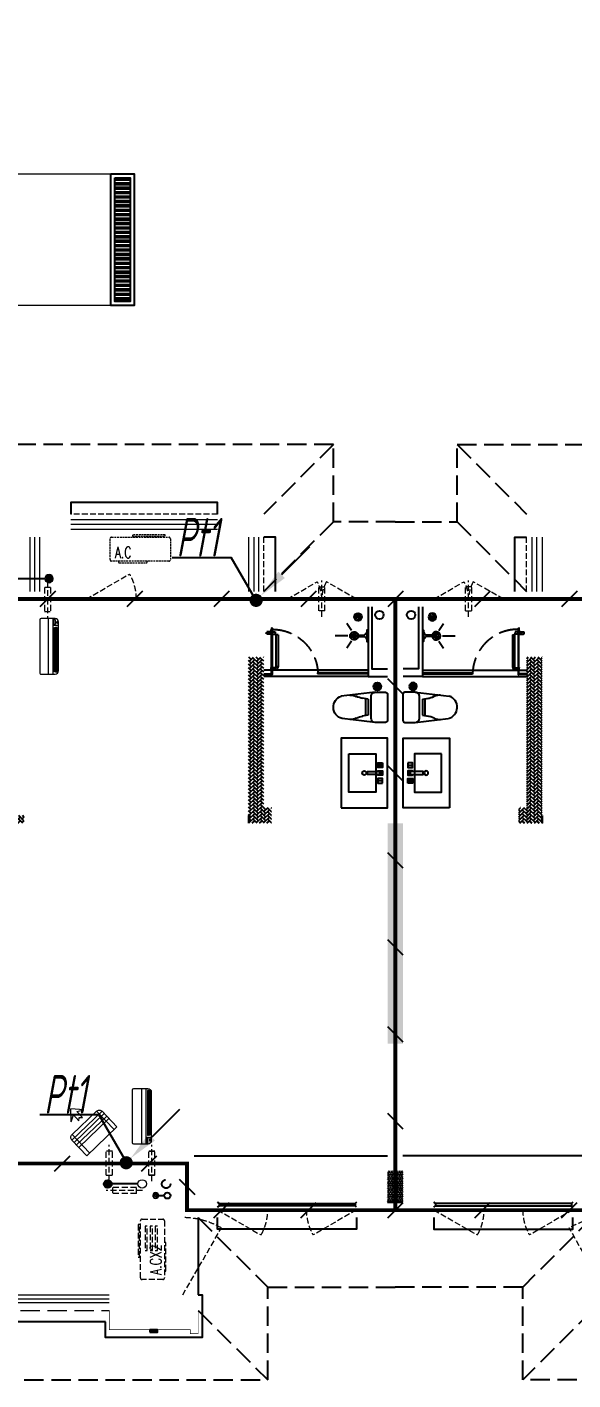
# Model space of a CAD drawing. Extents: x 2803505 to 5851001, y -1372902 to 24339.
# Drawn here: x 3360797 to 3367862, y -777762 to -760262 of the extents above; entities that cross this region are included whole.
import ezdxf
from ezdxf.enums import TextEntityAlignment as Align
from ezdxf.xclip import XClip

# ---------------------------------------------------------------- set-up
doc = ezdxf.new("R2010")
doc.units = 0
doc.header["$LTSCALE"] = 1000
doc.header["$MEASUREMENT"] = 0
doc.header["$XCLIPFRAME"] = 2
for name, pattern in [('CENTER2', [1.125, 0.75, -0.125, 0.125, -0.125]), ('DASH', [0.35, 0.25, -0.1]), ('DOTE', [2.42, 2, -0.2, 0.02, -0.2]), ('HIDDEN', [0.375, 0.25, -0.125])]:
    doc.linetypes.add(name, pattern=pattern)
doc.layers.get('0').update_dxf_attribs({"linetype": 'CONTINUOUS'})
for name, color, linetype in [('!!电气', 1, 'CONTINUOUS'), ('3-栏杆1', 252, 'CONTINUOUS'), ('3.5方案汇报，与郭总、侯月琴确定户型_t8$0$2020.03.04 -1安徽标准化洋房户型(UA）_t8_t8$0$看线', 154, 'CONTINUOUS'), ('DIM-照明', 7, 'CONTINUOUS'), ('IP-bath&kitchen-JOHNSON', 4, 'CONTINUOUS'), ('LVTRY', 252, 'CONTINUOUS'), ('LWIRE', 4, 'CONTINUOUS'), ('P-bath&kitchen-JOHNSON', 4, 'CONTINUOUS'), ('SHTLN', 4, 'CONTINUOUS'), ('VPIPE-中水', 122, 'CONTINUOUS'), ('VPIPE-凝结', 150, 'CONTINUOUS'), ('VPIPE-雨水', 4, 'DASH'), ('WIRE-接地', 2, 'CONTINUOUS'), ('保温', 6, 'CONTINUOUS'), ('卫生间', 6, 'CONTINUOUS'), ('看线', 185, 'CONTINUOUS'), ('立面', 73, 'CONTINUOUS'), ('铝合金', 144, 'CONTINUOUS')]:
    doc.layers.add(name, color=color, linetype=linetype)
for name, color, linetype, lineweight in [('DOTE', 19, 'DOTE', 9), ('EQUIP_地漏', 7, 'CONTINUOUS', 18), ('STAIR', 252, 'CONTINUOUS', 20), ('VPIPE-废水', 31, 'TG_F', 18), ('WINDOW', 146, 'CONTINUOUS', 20), ('平面-栏杆', 56, 'CONTINUOUS', 15), ('平面-看线', 252, 'CONTINUOUS', 15), ('平面-空调室内机', 176, 'CONTINUOUS', 9), ('平面-空调预留孔', 252, 'CONTINUOUS', 15)]:
    doc.layers.add(name, color=color, linetype=linetype, lineweight=lineweight)
doc.styles.add('_TCH_DIM', font='SIMPLEX', dxfattribs={"bigfont": 'GBCBIG'})
doc.styles.add('HZTXT', font='gbeitc.shx', dxfattribs={"width": 0.8, "height": 400, "bigfont": 'hztxt.shx'})
doc.styles.get("Standard").update_dxf_attribs({"font": 'gbenor.shx', "bigfont": 'gbcbig.shx'})
doc.styles.add('TG_LINETYPE', font='SIMPLEX', dxfattribs={"width": 0.8, "height": 3, "bigfont": 'HZTXT'})
doc.linetypes.add('TG_F', pattern='A,2,-0.3,["F",TG_LINETYPE,S=0.1,R=0,X=-0.23,Y=-0.15],0', length=2.3)
pattern_1 = [(45, (0, 0), (0, 47.4157523), [100.584, -33.528]), (135, (23.708, 23.708), (3e-15, 47.4157523), [100.584, -33.528])]
pattern_2 = [(90, (0, 0), (-16.49778, 1e-15), [9.525, -19.05]), (210, (0, 0), (8.24889, -14.2874966), [9.525, -19.05]), (150, (6e-16, 9.525), (-8.24889, -14.2874966), [9.525, -19.05])]

# ---------------------------------------------------------------- blocks, each defined once
blk = doc.blocks.new('A$C74D73064')
at = {"layer": 'DOTE', "color": 252}
blk.add_line((196116, 26519), (-86385, 26519), dxfattribs=at)
blk = doc.blocks.new('A$C7F3A17C0')
ref = blk.add_blockref('A$C74D73064', (61886, 6791))
XClip(ref).set_block_clipping_path([(-52083.8042452353, 10173.6344749072), (1916.1826223061, 29673.6344737304)])
blk = doc.blocks.new('rrrrrrrrrrrra')
at = {"color": 8}
for p, q in [((-112, 459), (-112, 324)), ((253, 484), (-87, 484)), ((278, 324), (278, 459)), ((-112, 324), (-64, -103)), ((-59, 271), (224, 271)), ((-21, 232), (-34, 154)), ((191, 200), (-26, 200)), ((186, 232), (-21, 232)), ((186, 232), (199, 154)), ((278, 324), (228, -116))]:
    blk.add_line(p, q, dxfattribs=at)
for centre, radius, start, end in [((-87, 459), 25, 90, 180), ((253, 459), 25, 0, 90), ((-59, 324), 53.3, 180, 270), ((224, 324), 53.3, 270, 0), ((149, -3), 224, 158.5202, 180), ((-323, 210), 294, 333.5369, 351.4828), ((488, 210), 294, 188.5172, 206.4631), ((16, -3), 224, 0, 21.4798), ((84, -64), 153, 195.0773, 340.1181)]:
    blk.add_arc(centre, radius, start, end, dxfattribs=at)
blk = doc.blocks.new('A$C1E0F638F')
for points in [[(500, 435), (500, 85), (0, 85), (0, 435)], [(270, 30), (230, 30), (230, 195), (270, 195)], [(120, 0), (180, 0), (180, 60), (120, 60)], [(147, 55), (153, 55), (153, 5), (147, 5)], [(230, 30), (270, 30), (270, 10), (230, 10)], [(380, 0), (320, 0), (320, 60), (380, 60)], [(353, 55), (347, 55), (347, 5), (353, 5)]]:
    blk.add_lwpolyline(points, close=True)
blk.add_lwpolyline([(270, 60), (280, 60), (280, 0), (220, 0), (220, 60), (230, 60)])
blk.add_circle((250, 236), 26)
blk = doc.blocks.new('$lvtry$00000171')
for p, q in [((-74, 11), (-11, 74)), ((-70, -27), (27, 70)), ((-53, -53), (53, 53)), ((-27, -70), (70, 27)), ((11, -74), (74, -11))]:
    blk.add_line(p, q)
blk.add_circle((0, 0), 75)
blk.add_point((0, 0))
blk = doc.blocks.new('A$C5DCB2F21')
at = {"layer": 'IP-bath&kitchen-JOHNSON', "color": 8}
for p, q in [((74, 0), (-74, 0)), ((-10, -174), (-10, -49)), ((11, -174), (11, -49)), ((-68, -213), (-158, -275)), ((0, -261), (0, -425)), ((68, -213), (158, -275))]:
    blk.add_line(p, q, dxfattribs=at)
blk.add_lwpolyline([(74, 0), (74, -16), (-74, -16), (-74, 0)], dxfattribs=at)
for points in [[(-26, -31, -0.364142), (-38, -16, -0.020495)], [(-10, -49, 0.214893), (-26, -31, 7.649644)], [(11, -49, -0.21439), (26, -31, -7.649644)], [(26, -31, 0.364142), (38, -16, 0.020495)]]:
    blk.add_lwpolyline(points, format="xyb", dxfattribs=at)
blk.add_arc((0, -174), 10.5, 180, 0, dxfattribs=at)
for centre, major_axis, ratio, start_param, end_param in [((0, -181), (53.6, 0), 0.987577, 1.76809, 7.656688), ((0, -179), (-51, 0), 0.990052, -1.36297, 4.504563), ((0, -178), (-26.8, 0), 0.994812, -1.167677, 4.309269), ((-12, -165), (0, 1.43), 0.85, -1.570796, 4.712389), ((12, -165), (0, 1.43), 0.85, 4.712389, 10.995574), ((-12, -189), (0, 1.43), 0.85, 4.712389, 10.995574), ((12, -189), (0, 1.43), 0.85, 4.712389, 10.995574)]:
    blk.add_ellipse(centre, major_axis=major_axis, ratio=ratio, start_param=start_param, end_param=end_param, dxfattribs=at)
blk = doc.blocks.new('GDGDRGDGRD')
blk.add_hatch(color=252).paths.add_polyline_path([(491782, 524769), (491781, 524772), (491773, 524768), (491774, 524766)])
at = {"color": 252}
for p, q in [((491771, 524768), (491783, 524773)), ((491772, 524768), (491772, 524768)), ((491772, 524768), (491774, 524765)), ((491783, 524761), (491772, 524761)), ((491783, 524760), (491772, 524760)), ((491772, 524752), (491774, 524751)), ((491774, 524751), (491772, 524751)), ((491773, 524760), (491773, 524740)), ((491774, 524765), (491783, 524769)), ((491778, 524771), (491778, 524732)), ((491783, 524752), (491781, 524752)), ((491781, 524752), (491783, 524752)), ((491782, 524772), (491783, 524773)), ((491782, 524772), (491783, 524769)), ((491783, 524760), (491783, 524739))]:
    blk.add_line(p, q, dxfattribs=at)
for centre, radius, start, end in [((491784, 524755), 13.5, 155.1524, 208.9779), ((491772, 524767), 1, 111.5266, 175.7652), ((491791, 524767), 20.5, 177.9915, 196.9003), ((491772, 524767), 0.5, 112.733, 178.0542), ((491791, 524767), 19.5, 177.4658, 196.2484), ((491786, 524755), 14.6, 161.8973, 193.7147), ((491781, 524753), 9.42, 188.0154, 204.2283), ((491772, 524749), 0.5, 208.9779, 24.2283), ((491772, 524754), 11.7, 335.4186, 349.5177), ((491783, 524749), 0.5, 155.4186, 330.1502), ((491783, 524772), 0.5, 340.7609, 112.533), ((491783, 524772), 1.17, 340.0401, 112.533), ((491804, 524765), 20.6, 160.0401, 190.8473), ((491807, 524764), 24, 160.7609, 187.0487), ((491772, 524755), 13.4, 330.1502, 25.0815), ((491771, 524755), 12.4, 343.9451, 21.3478)]:
    blk.add_arc(centre, radius, start, end, dxfattribs=at)
blk.add_open_spline([(491773, 524740), (491773, 524740), (491775, 524738), (491778, 524742), (491781, 524740), (491783, 524739)], degree=3, knots=[0, 0, 0, 0, 3.066329, 6.218313, 11.124135, 11.124135, 11.124135, 11.124135])
at = {"layer": 'IP-bath&kitchen-JOHNSON', "color": 252}
for p, q in [((490533, 524228), (491883, 524228)), ((490533, 524193), (491183, 524193)), ((490533, 524183), (491183, 524183)), ((490533, 524148), (491883, 524148)), ((491183, 524183), (491183, 524193)), ((491883, 524183), (491783, 524183)), ((491783, 524173), (491783, 524183)), ((491883, 524173), (491783, 524173))]:
    blk.add_line(p, q, dxfattribs=at)
for points in [[(490533, 525048), (490533, 524148), (490283, 524148)], [(490483, 525048), (490483, 524248), (490283, 524248)]]:
    blk.add_lwpolyline(points, dxfattribs=at)
at = {"layer": 'LVTRY', "color": 252}
blk.add_lwpolyline([(490883, 522448), (490283, 522448), (490283, 523348), (490883, 523348)], close=True, dxfattribs=at)
at = {"layer": 'P-bath&kitchen-JOHNSON', "color": 252}
for p, q in [((491699, 524687), (491699, 524271)), ((491699, 524687), (491725, 524687)), ((491725, 524687), (491725, 524271)), ((491735, 524723), (491735, 524697)), ((491767, 524723), (491735, 524723)), ((491767, 524697), (491735, 524697)), ((491772, 524735), (491779, 524735)), ((491772, 524706), (491772, 524735)), ((491772, 524706), (491779, 524706)), ((491775, 524735), (491778, 524733)), ((491775, 524716), (491775, 524735)), ((491775, 524725), (491775, 524706)), ((491775, 524706), (491778, 524708)), ((491778, 524718), (491778, 524733)), ((491778, 524718), (491778, 524708)), ((491779, 524735), (491781, 524734)), ((491779, 524733), (491779, 524735)), ((491779, 524708), (491779, 524706)), ((491779, 524706), (491781, 524707)), ((491781, 524733), (491781, 524734)), ((491781, 524708), (491781, 524707)), ((491789, 524723), (491843, 524723)), ((491789, 524697), (491843, 524697)), ((491794, 524735), (491797, 524735)), ((491794, 524735), (491794, 524706)), ((491794, 524706), (491797, 524706)), ((491797, 524735), (491799, 524733)), ((491797, 524735), (491797, 524718)), ((491797, 524706), (491797, 524723)), ((491797, 524706), (491799, 524708)), ((491799, 524708), (491799, 524733)), ((491820, 524697), (491820, 524723)), ((491699, 524271), (491725, 524271)), ((491735, 524235), (491735, 524261)), ((491735, 524261), (491767, 524261)), ((491735, 524235), (491767, 524235)), ((491769, 524263), (491767, 524261)), ((491767, 524261), (491767, 524235)), ((491769, 524233), (491767, 524235)), ((491769, 524263), (491769, 524233)), ((491772, 524263), (491769, 524263)), ((491772, 524233), (491769, 524233)), ((491772, 524263), (491772, 524233)), ((491784, 524263), (491786, 524263)), ((491784, 524233), (491784, 524263)), ((491784, 524233), (491786, 524233)), ((491786, 524233), (491786, 524263)), ((491786, 524263), (491788, 524261)), ((491788, 524235), (491788, 524261))]:
    blk.add_line(p, q, dxfattribs=at)
blk.add_lwpolyline([(491783, 524173), (491783, 524760), (491773, 524760), (491773, 524173)], close=True, dxfattribs=at)
at = {"layer": 'P-bath&kitchen-JOHNSON', "color": 252, "linetype": 'DASH'}
blk.add_arc((491769, 524171), 586, 89.7967, 179.3922, dxfattribs=at)
at = {"layer": 'P-bath&kitchen-JOHNSON', "color": 252}
blk.add_arc((491835, 524710), 15.3, 304.053, 55.9616, dxfattribs=at)
for centre, major_axis, start_param, end_param in [((491735, 524687), (0, 10.4), 0, 1.570796), ((491735, 524271), (0, 35.7), 1.570796, 3.141593), ((491735, 524271), (0, 10.4), 1.570796, 3.141593)]:
    blk.add_ellipse(centre, major_axis=major_axis, ratio=1, start_param=start_param, end_param=end_param, dxfattribs=at)
at = {"layer": 'IP-bath&kitchen-JOHNSON', "color": 252, "rotation": 90.008488524447}
blk.add_blockref('A$C5DCB2F21', (490533, 524673), dxfattribs=at)
at = {"layer": 'LVTRY', "color": 252, "xscale": -0.6666666667107826, "yscale": 0.6666666667107826}
for p in [(490663, 524918), (490413, 524018)]:
    blk.add_blockref('$lvtry$00000171', p, dxfattribs=at)
at = {"layer": 'LVTRY', "color": 252, "extrusion": (0, 0, -1), "xscale": -1, "zscale": -1, "rotation": 270}
blk.add_blockref('rrrrrrrrrrrra', (-490766, 523666), dxfattribs=at)
at = {"layer": 'LVTRY', "color": 252, "xscale": -1, "rotation": 270}
blk.add_blockref('A$C1E0F638F', (490347, 522649), dxfattribs=at)
blk = doc.blocks.new('GDFGDGRD')
at = {"layer": '保温', "linetype": 'ByBlock', "ltscale": 10}
h = blk.add_hatch(dxfattribs=at)
h.set_pattern_fill('AR-HBONE', color=251, scale=55)
h.set_pattern_definition(pattern_1)
h.paths.add_polyline_path([(431617, 372624), (431817, 372624), (431817, 373424), (431617, 373424)])
h = blk.add_hatch(dxfattribs=at)
h.set_pattern_fill('AR-HBONE', color=251, scale=55)
h.set_pattern_definition(pattern_1)
h.paths.add_polyline_path([(434617, 372624), (434417, 372624), (434416, 373424), (434616, 373424)])
h = blk.add_hatch(dxfattribs=at)
h.set_pattern_fill('AR-HBONE', color=251, scale=55)
h.set_pattern_definition(pattern_1)
h.paths.add_polyline_path([(428967, 372824), (428967, 373024), (428917, 373024), (428917, 372824)])
h = blk.add_hatch(dxfattribs=at)
h.set_pattern_fill('AR-HBONE', color=251, scale=55)
h.set_pattern_definition(pattern_1)
h.paths.add_polyline_path([(429817, 372824), (429817, 373024), (429767, 373024), (429767, 372824)])
h = blk.add_hatch(dxfattribs=at)
h.set_pattern_fill('AR-HBONE', color=251, scale=55)
h.set_pattern_definition(pattern_1)
h.paths.add_polyline_path([(430018, 372424), (430017, 373024), (429817, 373024), (429818, 372424)])
h = blk.add_hatch(dxfattribs=at)
h.set_pattern_fill('AR-HBONE', color=251, scale=55)
h.set_pattern_definition(pattern_1)
h.paths.add_polyline_path([(436215, 372424), (436217, 373024), (436417, 373024), (436415, 372424)])
h = blk.add_hatch(dxfattribs=at)
h.set_pattern_fill('AR-HBONE', color=251, scale=55)
h.set_pattern_definition(pattern_1)
h.paths.add_polyline_path([(436417, 372824), (436417, 373024), (436467, 373024), (436467, 372824)])
h = blk.add_hatch(dxfattribs=at)
h.set_pattern_fill('AR-HBONE', color=251, scale=55)
h.set_pattern_definition(pattern_1)
h.paths.add_polyline_path([(437267, 372824), (437267, 373024), (437317, 373024), (437317, 372824)])
at = {"layer": '保温', "linetype": 'Continuous', "ltscale": 10}
h = blk.add_hatch(dxfattribs=at)
h.set_pattern_fill('HEX', color=251, scale=10, angle=90, style=0)
h.set_pattern_definition(pattern_2)
h.paths.add_polyline_path([(431317, 372074), (431517, 372074), (431517, 372224), (431317, 372224)])
h = blk.add_hatch(dxfattribs=at)
h.set_pattern_fill('HEX', color=251, scale=10, angle=90, style=0)
h.set_pattern_definition(pattern_2)
h.paths.add_polyline_path([(434917, 372074), (434717, 372074), (434716, 372224), (434916, 372224)])
at = {"layer": '保温', "linetype": 'ByBlock', "ltscale": 10}
h = blk.add_hatch(dxfattribs=at)
h.set_pattern_fill('AR-HBONE', color=251, scale=55)
h.set_pattern_definition(pattern_1)
h.paths.add_polyline_path([(443716, 370024), (443716, 372174), (443916, 372174), (443916, 370024)])
h = blk.add_hatch(dxfattribs=at)
h.set_pattern_fill('AR-HBONE', color=251, scale=55)
h.set_pattern_definition(pattern_1)
h.paths.add_polyline_path([(427217, 370024), (427217, 372024), (427017, 372024), (427017, 370024)])
h = blk.add_hatch(dxfattribs=at)
h.set_pattern_fill('AR-HBONE', color=251, scale=55)
h.set_pattern_definition(pattern_1)
h.paths.add_polyline_path([(439017, 370024), (439017, 372024), (439217, 372024), (439217, 370024)])
at = {"layer": '保温', "linetype": 'Continuous', "ltscale": 10}
h = blk.add_hatch(dxfattribs=at)
h.set_pattern_fill('HEX', color=251, scale=10, angle=90, style=0)
h.set_pattern_definition(pattern_2)
h.paths.add_polyline_path([(431317, 370824), (431517, 370824), (431517, 370974), (431317, 370974)])
h = blk.add_hatch(dxfattribs=at)
h.set_pattern_fill('HEX', color=251, scale=10, angle=90, style=0)
h.set_pattern_definition(pattern_2)
h.paths.add_polyline_path([(434917, 370824), (434717, 370824), (434716, 370974), (434916, 370974)])
at = {"layer": '保温', "linetype": 'ByBlock', "ltscale": 10}
h = blk.add_hatch(dxfattribs=at)
h.set_pattern_fill('AR-HBONE', color=251, scale=55)
h.set_pattern_definition(pattern_1)
h.paths.add_polyline_path([(443916, 370024), (443916, 370224), (444016, 370224), (444016, 370024)])
h = blk.add_hatch(dxfattribs=at)
h.set_pattern_fill('AR-HBONE', color=251, scale=55)
h.set_pattern_definition(pattern_1)
h.paths.add_polyline_path([(425517, 370024), (425517, 370124), (425417, 370124), (425417, 370024)])
h = blk.add_hatch(dxfattribs=at)
h.set_pattern_fill('AR-HBONE', color=251, scale=55)
h.set_pattern_definition(pattern_1)
h.paths.add_polyline_path([(427017, 370024), (427017, 370124), (426317, 370124), (426317, 370024)])
h = blk.add_hatch(dxfattribs=at)
h.set_pattern_fill('AR-HBONE', color=251, scale=55)
h.set_pattern_definition(pattern_1)
h.paths.add_polyline_path([(439217, 370024), (439217, 370124), (439917, 370124), (439917, 370024)])
h = blk.add_hatch(dxfattribs=at)
h.set_pattern_fill('AR-HBONE', color=251, scale=55)
h.set_pattern_definition(pattern_1)
h.paths.add_polyline_path([(440717, 370024), (440717, 370124), (440817, 370124), (440817, 370024)])
at = {"layer": '保温', "linetype": 'Continuous', "ltscale": 10}
h = blk.add_hatch(dxfattribs=at)
h.set_pattern_fill('HEX', color=251, scale=10, angle=90, style=0)
h.set_pattern_definition([(90, (-70765.891, -151624.736), (-16.49778, 1e-15), [9.525, -19.05]), (210, (-70765.891, -151624.736), (8.24889, -14.2874966), [9.525, -19.05]), (150, (-70765.891, -151615.211), (-8.24889, -14.2874966), [9.525, -19.05])])
h.paths.add_polyline_path([(434067, 368524), (434067, 368724), (432167, 368724), (432167, 368524)])
h = blk.add_hatch(dxfattribs=at)
h.set_pattern_fill('HEX', color=251, scale=10, angle=90, style=0)
h.set_pattern_definition([(90, (-70765.891, -152124.736), (-16.49778, 1e-15), [9.525, -19.05]), (210, (-70765.891, -152124.736), (8.24889, -14.2874966), [9.525, -19.05]), (150, (-70765.891, -152115.211), (-8.24889, -14.2874966), [9.525, -19.05])])
h.paths.add_polyline_path([(433017, 363924), (433217, 363924), (433217, 368524), (433017, 368524)])
at = {"layer": '保温', "color": 251, "linetype": 'ByBlock', "ltscale": 10}
for p, q in [((428917, 373024), (428917, 372824)), ((437317, 373024), (437317, 372824)), ((443716, 370124), (443716, 370024)), ((433017, 363924), (433217, 363924))]:
    blk.add_line(p, q, dxfattribs=at)
blk = doc.blocks.new('A$C001338C2')
at = {"color": 8}
for p, q in [((0, 249), (0, 22)), ((845, 304), (55, 304)), ((109, 215), (109, 304)), ((900, 22), (900, 249)), ((22, 0), (878, 0))]:
    blk.add_line(p, q, dxfattribs=at)
at = {"color": 8, "lineweight": 5}
for p, q in [((865, 279), (144, 279)), ((144, 279), (144, 266)), ((387, 279), (144, 279)), ((144, 279), (144, 253)), ((144, 266), (865, 266)), ((144, 240), (144, 253)), ((144, 253), (865, 253)), ((865, 240), (144, 240)), ((387, 240), (387, 279)), ((622, 240), (387, 240)), ((865, 279), (622, 279)), ((622, 279), (622, 240)), ((865, 253), (865, 279)), ((865, 266), (865, 240)), ((900, 215), (0, 215)), ((900, 143), (0, 143))]:
    blk.add_line(p, q, dxfattribs=at)
at = {"color": 8}
for points in [[(89, 226), (22, 226, -0.414214), (17, 232), (17, 243, -0.414214), (22, 249), (89, 249, -0.414214), (95, 243), (95, 232, -0.414214)], [(73, 275), (57, 275, -0.414214), (51, 281), (51, 283, -0.414214), (57, 289), (73, 289, -0.414214), (79, 283), (79, 281, -0.414214)]]:
    blk.add_lwpolyline(points, format="xyb", close=True, dxfattribs=at)
for centre, radius, start, end in [((55, 249), 55, 90, 180), ((845, 249), 55, 360, 90), ((22, 22), 22, 180, 270), ((878, 22), 22, 270, 360)]:
    blk.add_arc(centre, radius, start, end, dxfattribs=at)
blk = doc.blocks.new('dongkong')
at = {"layer": '平面-空调预留孔', "color": 8, "linetype": 'HIDDEN', "ltscale": 0.3}
for p, q in [((-603796, 210900), (-603796, 210431)), ((-603836, 210821), (-603836, 210511)), ((-603836, 210821), (-603756, 210821)), ((-603756, 210821), (-603756, 210511))]:
    blk.add_line(p, q, dxfattribs=at)
blk.add_lwpolyline([(-603756, 210511), (-603836, 210511)], dxfattribs=at)
blk = doc.blocks.new('$TwtSys$00000141')
at = {"color": 252}
for p, q in [((-47, 4), (-5, 46)), ((-47, 4), (-5, 46)), ((-44, -18), (18, 44)), ((-44, -18), (18, 44)), ((-33, -33), (33, 33)), ((-33, -33), (33, 33)), ((-16, -44), (44, 16)), ((-16, -44), (44, 16)), ((6, -46), (46, -6)), ((6, -46), (46, -6))]:
    blk.add_line(p, q, dxfattribs=at)
blk.add_circle((0, 0), 47, dxfattribs=at)
blk.add_circle((0, 0), 47, dxfattribs=at)
blk = doc.blocks.new('A$C718F517F')
at = {"layer": '保温', "linetype": 'Continuous', "ltscale": 10}
h = blk.add_hatch(dxfattribs=at)
h.set_pattern_fill('HEX', color=251, scale=10, angle=90, style=0)
h.set_pattern_definition([(90, (-503782.455, -514000.21), (-16.49778, 1e-15), [9.525, -19.05]), (210, (-503782.455, -514000.21), (8.24889, -14.2874966), [9.525, -19.05]), (150, (-503782.455, -513990.684), (-8.24889, -14.2874966), [9.525, -19.05])])
h.paths.add_polyline_path([(0, 2048), (200, 2048), (200, 4900), (0, 4900)])
h = blk.add_hatch(dxfattribs=at)
h.set_pattern_fill('HEX', color=251, scale=10, angle=90, style=0)
h.set_pattern_definition([(90, (-503782.47, -516048.461), (-16.49778, 1e-15), [9.525, -19.05]), (210, (-503782.47, -516048.461), (8.24889, -14.2874966), [9.525, -19.05]), (150, (-503782.47, -516038.936), (-8.24889, -14.2874966), [9.525, -19.05])])
h.paths.add_polyline_path([(0, 0), (200, 0), (200, 398), (0, 398)])
at = {"layer": '保温', "color": 251, "linetype": 'ByBlock', "ltscale": 10}
blk.add_line((0, 0), (200, 0), dxfattribs=at)
blk = doc.blocks.new('A$C148B7D8E')
at = {"layer": '卫生间', "color": 252, "linetype": 'DASH'}
for p, q in [((24300, 10000), (23400, 9100)), ((24300, 9000), (23400, 8100)), ((22550, 0), (23450, -900)), ((22550, -1200), (23450, -2100))]:
    blk.add_line(p, q, dxfattribs=at)
for points in [[(16100, 14000), (16100, 15400), (7700, 15400), (7700, 10800), (7300, 10800), (7300, 10000), (900, 10000), (900, 9000), (-900, 9000), (-900, -900), (1750, -900), (1750, -2100), (23450, -2100), (23450, -900), (25100, -900)], [(25100, 9000), (24300, 9000), (24300, 10000), (17900, 10000), (17900, 10800), (16100, 10800), (16100, 12200)]]:
    blk.add_lwpolyline(points, dxfattribs=at)
blk = doc.blocks.new('fergve')
at = {"layer": '平面-空调预留孔', "color": 8, "linetype": 'DASH', "ltscale": 0.3}
for p, q in [((119063, 54988), (119063, 54978)), ((119073, 54968), (119426, 54968)), ((119436, 54978), (119436, 54988))]:
    blk.add_line(p, q, dxfattribs=at)
for points in [[(119667, 55327), (119247, 55327), (119247, 55312), (119667, 55312)], [(119645, 55239), (119330, 55239), (119330, 55210), (119645, 55210)], [(119645, 55173), (119330, 55173), (119330, 55144), (119645, 55144)], [(119645, 55108), (119330, 55108), (119330, 55079), (119645, 55079)]]:
    blk.add_lwpolyline(points, close=True, dxfattribs=at)
blk.add_lwpolyline([(119716, 54988), (118976, 54988, -0.414214), (118956, 55008), (118956, 55278, -0.414214), (118976, 55298), (119716, 55298, -0.414214), (119736, 55278), (119736, 55008, -0.414214)], format="xyb", close=True, dxfattribs=at)
for centre, start, end in [((119073, 54978), 180, 270), ((119426, 54978), 270, 0)]:
    blk.add_arc(centre, 10, start, end, dxfattribs=at)
at = {"layer": '平面-空调预留孔', "color": 8, "linetype": 'DASH', "ltscale": 0.3, "style": '_TCH_DIM', "width": 0.705882}
blk.add_text('A.CX2', height=146.9, dxfattribs=at).set_placement((119015, 55027))
blk = doc.blocks.new('dasdasf1sa2f31as32f')
at = {"color": 8}
for p, q in [((-116, 586), (43, 640)), ((-23, 586), (-116, 586)), ((-23, 586), (-73, 493)), ((32, 555), (-18, 463)), ((83, 477), (32, 555)), ((83, 477), (43, 640)), ((-473, 260), (-339, 504)), ((-270, 524), (-428, 237)), ((72, 132), (-401, 392)), ((93, 169), (-381, 428)), ((115, 208), (-359, 468)), ((135, 245), (-339, 505)), ((-270, 524), (114, 314)), ((-31, 504), (-73, 493)), ((-18, 463), (-31, 504)), ((0, 0), (-473, 260)), ((114, 314), (-44, 26)), ((134, 244), (0, 0))]:
    blk.add_line(p, q, dxfattribs=at)
for centre, start, end in [((-294, 479), 61.2593, 151.2593), ((89, 269), 331.2593, 61.2593)]:
    blk.add_arc(centre, 51.3, start, end, dxfattribs=at)
blk = doc.blocks.new('GDGDRGDGDRGDR')
at = {"layer": '平面-空调室内机', "ltscale": 0.3, "xscale": -1}
for p, rotation in [((1045713, 653503), 180), ((231446, 1046278), 270)]:
    blk.add_blockref('dongkong', p, dxfattribs=dict(at, rotation=rotation))
at = {"layer": '平面-空调预留孔', "xscale": -1, "rotation": 15.00000000331026}
blk.add_blockref('dasdasf1sa2f31as32f', (441626, 442932), dxfattribs=at)
at = {"layer": '平面-空调预留孔', "rotation": 90}
blk.add_blockref('fergve', (497618, 322375), dxfattribs=at)
blk = doc.blocks.new('rtyryrtyeeretee')
at = {"layer": '平面-空调预留孔', "color": 252, "linetype": 'DASH', "ltscale": 0.1}
for p, q in [((669749, 343882), (669749, 343872)), ((670122, 343872), (670122, 343882)), ((669759, 343862), (670112, 343862))]:
    blk.add_line(p, q, dxfattribs=at)
blk.add_lwpolyline([(670402, 343882), (669662, 343882, -0.414214), (669642, 343902), (669642, 344172, -0.414214), (669662, 344192), (670402, 344192, -0.414214), (670422, 344172), (670422, 343902, -0.414214)], format="xyb", close=True, dxfattribs=at)
blk.add_lwpolyline([(670353, 344221), (669933, 344221), (669933, 344206), (670353, 344206)], close=True, dxfattribs=at)
for centre, start, end in [((669759, 343872), 180, 270), ((670112, 343872), 270, 0)]:
    blk.add_arc(centre, 10, start, end, dxfattribs=at)
at = {"layer": '平面-空调预留孔', "color": 252, "linetype": 'DASH', "ltscale": 0.1, "style": '_TCH_DIM', "width": 0.705882}
blk.add_text('A.C', height=146.9, dxfattribs=at).set_placement((669701, 343922))
blk = doc.blocks.new('A$C66B635E3')
h = blk.add_hatch()
h.set_pattern_fill('ANSI32', color=252, scale=12, angle=135)
h.set_pattern_definition([(180, (21319.747, 14600.246), (-4e-15, -57.15), []), (180, (21300.697, 14619.296), (-4e-15, -57.15), [])])
h.paths.add_polyline_path([(21370, 12950), (21570, 12950), (21570, 14550), (21370, 14550)])
at = {"layer": '立面'}
h = blk.add_hatch(dxfattribs=at)
h.set_pattern_fill('ANSI31', color=252, scale=2)
h.set_pattern_definition([(45, (-866400.3096, -795945.461), (-2.24506403, 2.24506403), [])])
h.paths.add_polyline_path([(21825, -380), (21925, -380), (21925, -350), (21825, -350)])
at = {"color": 252}
for points in [[(21320, 14600), (21620, 14600), (21620, 12900), (21320, 12900)], [(21370, 14550), (21570, 14550), (21570, 12950), (21370, 12950)]]:
    blk.add_lwpolyline(points, close=True, dxfattribs=at)
at = {"color": 252, "const_width": 8}
blk.add_lwpolyline([(22450, -100), (22450, -400), (22350, -400), (22350, -350), (21300, -350), (21300, -100)], dxfattribs=at)
at = {"layer": '3-栏杆1', "color": 252}
for p, q in [((22720, 1282), (22700, 1300)), ((22700, 1300), (22720, 1282)), ((22720, 1253), (22700, 1233)), ((22700, 1233), (22720, 1253)), ((22720, 1282), (24480, 1282)), ((22720, 1282), (22720, 1253)), ((24480, 1253), (22720, 1253)), ((24480, 1282), (24500, 1300)), ((24500, 1300), (24480, 1282)), ((24480, 1282), (24480, 1253)), ((24500, 1233), (24480, 1253)), ((25520, 1282), (25500, 1300)), ((25500, 1300), (25520, 1282)), ((25500, 1233), (25520, 1253)), ((27280, 1282), (25520, 1282)), ((25520, 1282), (25520, 1253)), ((25520, 1253), (27280, 1253)), ((27280, 1282), (27300, 1300)), ((27300, 1300), (27280, 1282)), ((27280, 1282), (27280, 1253)), ((27280, 1253), (27300, 1233)), ((27300, 1233), (27280, 1253))]:
    blk.add_line(p, q, dxfattribs=at)
at = {"layer": '3.5方案汇报，与郭总、侯月琴确定户型_t8$0$2020.03.04 -1安徽标准化洋房户型(UA）_t8_t8$0$看线', "color": 252, "ltscale": 10}
for p, q in [((22400, 1900), (24900, 1900)), ((27600, 1900), (25100, 1900))]:
    blk.add_line(p, q, dxfattribs=at)
at = {"layer": 'STAIR', "color": 252}
blk.add_lwpolyline([(19820, 14600), (21320, 14600), (21320, 12900), (19820, 12900)], close=True, dxfattribs=at)
at = {"layer": 'VPIPE-中水', "color": 252, "linetype": 'Continuous'}
for centre in [(24795, 8895), (25205, 8895)]:
    blk.add_circle(centre, 55, dxfattribs=at)
at = {"layer": 'VPIPE-凝结', "color": 252, "ltscale": 0.1}
for p, q in [((20090, 9366), (20470, 9366)), ((21670, 1535), (21330, 1535))]:
    blk.add_line(p, q, dxfattribs=at)
blk.add_lwpolyline([(21938, 1385), (22010, 1385)], dxfattribs=at)
at = {"layer": 'VPIPE-凝结', "color": 252}
blk.add_circle((22050, 1385), 40, dxfattribs=at)
at = {"layer": 'VPIPE-废水', "color": 252}
blk.add_circle((21725, 1535), 55, dxfattribs=at)
at = {"layer": 'VPIPE-雨水', "color": 252}
blk.add_circle((22035, 1535), 55, dxfattribs=at)
at = {"layer": 'WINDOW', "color": 252, "linetype": 'DASH', "ltscale": 0.3}
for points in [[(21000, 9100), (21563, 9425, -0.131485), (21650, 9100)], [(23600, 9100), (23990, 9325, -0.131605), (24050, 9100)], [(24500, 9100), (24110, 9325, 0.131605), (24050, 9100)], [(25500, 9100), (25890, 9325, -0.131605), (25950, 9100)], [(26400, 9100), (26010, 9325, 0.131605), (25950, 9100)], [(22250, 100), (22750, 966, 0.131652), (22250, 1100)], [(22700, 1200), (23263, 875, 0.131485), (23350, 1200)], [(24500, 1200), (23937, 875, -0.131485), (23850, 1200)], [(25500, 1200), (26063, 875, 0.131485), (26150, 1200)], [(27300, 1200), (26737, 875, -0.131485), (26650, 1200)], [(27750, 100), (27250, 966, -0.131652), (27750, 1100)]]:
    blk.add_lwpolyline(points, format="xyb", dxfattribs=at)
at = {"layer": '平面-栏杆', "color": 252}
for points in [[(20800, 10130), (22700, 10130)], [(20800, 10070), (22700, 10070)], [(20270, 9900), (20270, 9200)], [(20330, 9900), (20330, 9200)], [(23170, 9900), (23170, 9200)], [(23230, 9900), (23230, 9200)], [(26770, 9900), (26770, 9200)], [(26830, 9900), (26830, 9200)], [(16650, 50), (21300, 50)], [(16650, 0), (21300, 0)]]:
    blk.add_lwpolyline(points, dxfattribs=at)
at = {"layer": '平面-看线', "color": 252}
blk.add_line((20400, 9200), (20400, 9900), dxfattribs=at)
at = {"layer": '平面-看线', "color": 252, "linetype": 'DASH', "ltscale": 0.3}
for p, q in [((23300, 9200), (23300, 9900)), ((26700, 9200), (26700, 9900))]:
    blk.add_line(p, q, dxfattribs=at)
blk.add_lwpolyline([(22700, 10200), (20800, 10200)], dxfattribs=at)
at = {"layer": '平面-看线', "color": 252}
for points in [[(22700, 10000), (20800, 10000)], [(23100, 9900), (23100, 9200)], [(26900, 9900), (26900, 9200)], [(16650, 100), (21300, 100)]]:
    blk.add_lwpolyline(points, dxfattribs=at)
at = {"layer": '平面-看线', "color": 252, "linetype": 'DASH'}
blk.add_lwpolyline([(16650, -100), (21300, -100)], dxfattribs=at)
at = {"layer": '看线', "color": 252, "ltscale": 0.5}
for points in [[(22700, 10200), (22700, 10350), (20800, 10350), (20800, 10200)], [(23450, 9200), (23450, 9900), (23300, 9900)], [(26550, 9200), (26550, 9900), (26700, 9900)], [(22450, 1100), (22450, 100)], [(24500, 1100), (24500, 950), (22700, 950), (22700, 1100)], [(25500, 1100), (25500, 950), (27300, 950), (27300, 1100)], [(21250, -250), (16650, -250)]]:
    blk.add_lwpolyline(points, dxfattribs=at)
at = {"layer": '看线', "color": 252}
blk.add_lwpolyline([(22450, 100), (22500, 100), (22500, -450), (21250, -450), (21250, -250)], dxfattribs=at)
at = {"layer": '立面', "color": 252}
blk.add_lwpolyline([(21825, -380), (21925, -380), (21925, -350), (21825, -350)], close=True, dxfattribs=at)
at = {"layer": '铝合金', "color": 252}
blk.add_lwpolyline([(21825, -380), (21925, -380), (21925, -350), (21825, -350)], close=True, dxfattribs=at)
at = {"color": 252}
for name, p in [('A$C148B7D8E', (-100, 1100)), ('rtyryrtyeeretee', (-648332, -334291)), ('GDFGDGRD', (-420617, -363824)), ('GDGDRGDGRD', (-465182, -516048)), ('A$C718F517F', (24900, 1300)), ('GDGDRGDGDRGDR', (-420617, -441032))]:
    blk.add_blockref(name, p, dxfattribs=at)
at = {"color": 252, "xscale": -1}
for name, p in [('A$C148B7D8E', (50100, 1100)), ('GDFGDGRD', (470617, -363824)), ('GDGDRGDGRD', (515182, -516048))]:
    blk.add_blockref(name, p, dxfattribs=at)
at = {"layer": 'EQUIP_地漏', "color": 252, "xscale": 0.8, "yscale": -0.8, "zscale": 0.8, "rotation": 180}
blk.add_blockref('$TwtSys$00000141', (21900, 1385), dxfattribs=at)
at = {"layer": 'LVTRY', "color": 252, "yscale": 0.6666666667107825}
for p, xscale, rotation in [((20520, 9366), -0.6666666667107825, 90.00000000602213), ((21280, 1535), 0.6666666667107825, 269.9999999939778)]:
    blk.add_blockref('$lvtry$00000171', p, dxfattribs=dict(at, xscale=xscale, rotation=rotation))
at = {"layer": '平面-空调室内机', "color": 252, "ltscale": 0.3, "xscale": -1}
blk.add_blockref('dongkong', (-583296, -201571), dxfattribs=at)
at = {"layer": '平面-空调室内机', "color": 252, "ltscale": 0.3, "rotation": 180}
for p in [(-579746, 219771), (-581946, 212471)]:
    blk.add_blockref('dongkong', p, dxfattribs=at)
at = {"layer": '平面-空调室内机', "color": 252, "ltscale": 0.3, "xscale": -1, "rotation": 180}
for p in [(629746, 219771), (625646, 212471)]:
    blk.add_blockref('dongkong', p, dxfattribs=at)
at = {"layer": '平面-空调预留孔', "color": 252}
for p, xscale, yscale, zscale, rotation in [((20400, 8850), 0.8000000000465648, 0.8000000000465648, 0.8000000000465648, 270.0000002334302), ((21600, 2050), -0.800000000046565, 0.800000000046565, 0.800000000046565, 269.9999997665698)]:
    blk.add_blockref('A$C001338C2', p, dxfattribs=dict(at, xscale=xscale, yscale=yscale, zscale=zscale, rotation=rotation))
blk = doc.blocks.new('$TelecSys$00000008')
blk.add_line((0.4, 0.4), (-0.4, -0.4))
blk = doc.blocks.new('$TelecSys$00000078')
for p, q in [((1.15, 1.15), (0.55, 0.55)), ((0.104, 0.104), (0.104, 0.104)), ((-0.104, -0.104), (-0.104, -0.104))]:
    blk.add_line(p, q)
at = {"const_width": 0.142}
blk.add_lwpolyline([(-0.071, 0, 1), (0.071, 0, 1)], format="xyb", close=True, dxfattribs=at)
blk.add_solid([(0.62, 0.48), (0.48, 0.62), (0.1, 0.1)])
at = {"width": 0.8, "flags": 9}
blk.add_attdef('A', (0, 0), '', height=0.00002, dxfattribs=at)

msp = doc.modelspace()

# ---------------------------------------------------------------- linework, layer by layer
at = {"layer": 'DIM-照明', "color": 7, "ltscale": 0.8}
for p, q in [((3362674.2, -767123.7), (3363439.6, -767123.7)), ((3363802, -767747.7), (3363439.6, -767123.7)), ((3360961.5, -774329.4), (3361726.8, -774329.4)), ((3362089.3, -774953.4), (3361726.8, -774329.4))]:
    msp.add_line(p, q, dxfattribs=at)
at = {"layer": 'WIRE-接地', "color": 2, "linetype": 'CENTER2', "const_width": 50}
for points in [[(3340562.3, -767667.6), (3342369.3, -767667.6), (3348769.2, -767667.6), (3348769.2, -765869), (3350868.2, -765869), (3350868.2, -763768.7), (3349161, -763768.7), (3349161, -761267.5), (3355575.4, -761267.5), (3355575.4, -763753), (3355264.5, -763753), (3355264.5, -765866.5), (3357369, -765866.5), (3357369, -766665), (3357369, -767660.7), (3373759.9, -767660.7), (3373759.9, -765865.5), (3375860.7, -765865.5), (3375860.7, -763864.5), (3375563.8, -763862.1), (3375563.8, -761266.7), (3381964.5, -761266.7)], [(3380518.6, -776767.3), (3375614.4, -776767.3), (3375614.4, -776166.2), (3374862.6, -776166.2), (3374862.6, -774959.4), (3368264.7, -774959.4), (3368264.7, -775566.6), (3362866.8, -775566.6), (3362866.8, -774962.7), (3356264.8, -774962.7), (3356264.8, -776168.2), (3355518.1, -776168.2), (3355518.1, -776763.5), (3350610.6, -776763.5), (3350610.6, -776160.6), (3349864.5, -776160.6), (3349864.5, -774971.3), (3343267.9, -774971.3), (3343267.9, -775564.2), (3340562.1, -775564.2), (3340562.1, -767667.6)], [(3365564.5, -767660.7), (3365564.5, -775549.2)]]:
    msp.add_lwpolyline(points, dxfattribs=at)

# ---------------------------------------------------------------- block references
at = {"layer": '!!电气'}
for name, p in [('A$C7F3A17C0', (3244659.7, -808053.6)), ('A$C66B635E3', (3340562.1, -776762.1))]:
    msp.add_blockref(name, p, dxfattribs=at)
at = {"layer": 'LWIRE', "color": 2, "xscale": 600, "yscale": 600, "zscale": 600}
for p in [(3363761.8, -767677.7), (3362080.7, -774952.6)]:
    msp.add_blockref('$TelecSys$00000078', p, dxfattribs=at)
at = {"layer": 'SHTLN', "color": 2, "xscale": 250, "yscale": 250, "zscale": 250}
for p in [(3361064.5, -767660.7), (3362189.5, -767660.7), (3363314.5, -767660.7), (3364439.5, -767660.7), (3365564.5, -767660.7), (3366689.5, -767660.7), (3367814.5, -767660.7)]:
    msp.add_blockref('$TelecSys$00000008', p, dxfattribs=at)
for p, rotation in [((3365564.5, -768792.5), 270), ((3365564.5, -769917.5), 270), ((3365564.5, -771042.5), 270), ((3365564.5, -772167.5), 270), ((3365564.5, -773292.5), 270), ((3365564.5, -774417.5), 270), ((3361253.3, -774962.7), 180), ((3362378.3, -774962.7), 180), ((3362866.8, -775264.7), 90), ((3363315.7, -775566.6), 180), ((3364440.7, -775566.6), 180), ((3365565.7, -775566.6), 180), ((3366690.7, -775566.6), 180), ((3367815.7, -775566.6), 180)]:
    msp.add_blockref('$TelecSys$00000008', p, dxfattribs=dict(at, rotation=rotation))

# ---------------------------------------------------------------- texts
at = {"layer": 'DIM-照明', "color": 7, "ltscale": 0.8, "style": 'HZTXT', "width": 0.7}
for p in [(3363005, -766862), (3361292.2, -774067.6)]:
    msp.add_text('Pt1', height=500, dxfattribs=at).set_placement(p, align=Align.MIDDLE)

doc.saveas('drawing.dxf')
